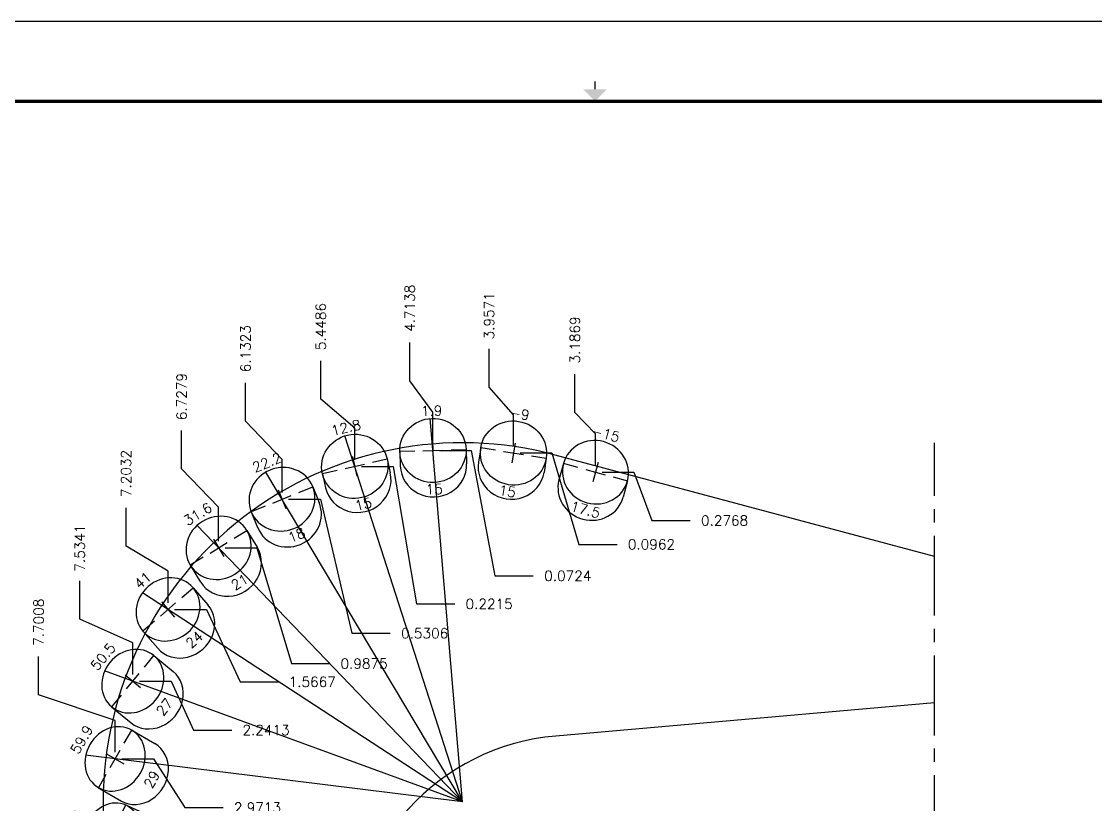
# Model space of a CAD drawing. Header units: inches. Extents: x -3 to 80.6, y -1.2 to 56.3.
# Drawn here: x 24.23 to 34.32, y 27.07 to 34.43 of the extents above; entities that cross this region are included whole.
import ezdxf
from ezdxf.enums import TextEntityAlignment as Align
from ezdxf.lldxf.tags import DXFTag

# ---------------------------------------------------------------- set-up
doc = ezdxf.new("R2010")
doc.units = ezdxf.units.IN
doc.header["$MEASUREMENT"] = 0
doc.header["$PDMODE"] = 35
doc.linetypes.add('CENTER2', pattern=[1.125, 0.75, -0.125, 0.125, -0.125])
doc.layers.get('Defpoints').update_dxf_attribs({"color": 10})
doc.layers.add('Blade_2', color=7, linetype='Continuous', true_color=0xcccc00)
for name, color, linetype in [('CLine', 5, 'CENTER2'), ('Dims', 4, 'Continuous'), ('Title Block', 7, 'Continuous')]:
    doc.layers.add(name, color=color, linetype=linetype)
doc.styles.add('RomanD', font='romand.shx')
doc.styles.add('RomanS', font='romans')
tags = doc.linetypes.add('HIDDEN2', pattern=[0.1875, 0.125, -0.0625]).pattern_tags.tags
tags[6:7] = [DXFTag(74, 4), DXFTag(75, 0), DXFTag(340, '0'), DXFTag(46, 0.0), DXFTag(50, 0.0), DXFTag(44, 0.0), DXFTag(45, 0.0)]
tags[4:5] = [DXFTag(74, 4), DXFTag(75, 0), DXFTag(340, '0'), DXFTag(46, 0.0), DXFTag(50, 0.0), DXFTag(44, 0.0), DXFTag(45, 0.0)]
doc.dimstyles.get("Standard").update_dxf_attribs({"dimtxt": 0.094, "dimasz": 0.18, "dimexe": 0.094, "dimexo": 0.0625, "dimgap": 0.09, "dimtad": 0, "dimtih": 1, "dimtoh": 1, "dimdec": 4, "dimzin": 0, "dimdsep": 46, "dimtxsty": 'RomanS', "dimcen": 0.09, "dimadec": 3, "dimazin": 0, "dimtfac": 1, "dimtdec": 4, "dimtofl": 0, "dimtmove": 0, "dimatfit": 3, "dimfxl": 1, "dimtolj": 1, "dimtzin": 0, "dimarcsym": 0})

# ---------------------------------------------------------------- blocks, each defined once
blk = doc.blocks.new('COT_Dblock')
at = {"layer": 'Title Block', "color": 8}
blk.add_lwpolyline([(0, 0), (34, 0), (34, 22), (0, 22)], close=True, dxfattribs=at)
at = {"layer": 'Title Block', "const_width": 0.015}
blk.add_lwpolyline([(17, 21.438), (17, 21.363)], dxfattribs=at)
at = {"layer": 'Title Block', "const_width": 0.03}
blk.add_lwpolyline([(33.13, 21.25), (0.87, 21.25), (0.87, 0.75), (33.13, 0.75)], close=True, dxfattribs=at)
at = {"layer": 'Title Block'}
blk.add_solid([(16.887, 21.363), (17.113, 21.363), (17, 21.25)], dxfattribs=at)
at = {"layer": 'Title Block', "color": 1, "style": 'RomanS', "flags": 8}
for tag, p in [('FNAME', (0.62, 3.75)), ('REVDATE', (0.62, 2.25)), ('USER', (0.62, 0.75))]:
    blk.add_attdef(tag, text='', height=0.047, rotation=90, dxfattribs=at).set_placement(p, align=Align.BOTTOM_LEFT)
at = {"layer": 'Title Block', "color": 3, "style": 'RomanS', "flags": 8}
blk.add_attdef('DRAWN', text='', height=0.11, dxfattribs=at).set_placement((28.7, 1.984), align=Align.MIDDLE_CENTER)
for tag, p in [('DDATE', (28.356, 1.672)), ('CHECK', (28.356, 1.406)), ('MATRL', (28.356, 1.149)), ('PDATE', (28.356, 0.883)), ('SCALE', (29.896, 0.855)), ('SHEET', (32.005, 0.855))]:
    blk.add_attdef(tag, text='', height=0.094, dxfattribs=at).set_placement(p, align=Align.MIDDLE_LEFT)
at = {"layer": 'Title Block', "color": 3, "style": 'RomanD', "width": 0.9, "flags": 8}
for tag, height, p in [('TITL1', 0.125, (31.337, 1.684)), ('TITL2', 0.094, (31.337, 1.514)), ('TITL3', 0.094, (31.337, 1.374))]:
    blk.add_attdef(tag, text='', height=height, dxfattribs=at).set_placement(p, align=Align.MIDDLE_CENTER)
at = {"layer": 'Title Block', "color": 3, "style": 'RomanS', "flags": 8}
for tag, p in [('FSCM#', (30.337, 1.121)), ('DWG#', (31.81, 1.121)), ('REV#', (32.97, 1.121))]:
    blk.add_attdef(tag, text='', height=0.094, dxfattribs=at).set_placement(p, align=Align.TOP_CENTER)
blk = doc.blocks.new('CMark')
at = {"layer": 'CLine'}
for p, q in [((-0.094, 0), (0.094, 0)), ((0, 0.094), (0, -0.094))]:
    blk.add_line(p, q, dxfattribs=at)
blk = doc.blocks.new('1613@17.5')
for p, q in [((-0.17, 0), (-0.312, 0)), ((0.171, 0), (0.312, 0))]:
    blk.add_line(p, q)
at = {"color": 8, "linetype": 'HIDDEN2', "ltscale": 0.5}
blk.add_line((-0.312, 0), (-0.312, -0.159), dxfattribs=at)
at = {"color": 8, "linetype": 'HIDDEN2', "ltscale": 0.5, "flags": 128}
blk.add_lwpolyline([(0.312, 0), (0.312, -0.159)], dxfattribs=at)
at = {"extrusion": (0, 0, -1)}
blk.add_ellipse((0, 0), major_axis=(-0.312, 0), ratio=0.953717, start_param=-3.141592653589793, end_param=3.141592653589793, dxfattribs=at)
at = {"color": 8, "linetype": 'HIDDEN2', "ltscale": 0.5}
blk.add_ellipse((0, -0.159), major_axis=(0.312, 0), ratio=0.953717, start_param=3.141593, end_param=6.283185, dxfattribs=at)
blk.add_blockref('CMark', (0, 0))
at = {"style": 'RomanS'}
blk.add_text('17.5', height=0.094, dxfattribs=at).set_placement((0, -0.364), align=Align.MIDDLE_CENTER)
blk.add_attdef('ANG', text='', height=0.094, dxfattribs=at).set_placement((0, 0.298), align=Align.BOTTOM_CENTER)
blk = doc.blocks.new('1613@15')
for p, q in [((-0.17, 0), (-0.312, 0)), ((0.171, 0), (0.312, 0))]:
    blk.add_line(p, q)
at = {"color": 8, "linetype": 'HIDDEN2', "ltscale": 0.5}
blk.add_line((-0.312, 0), (-0.312, -0.135), dxfattribs=at)
at = {"color": 8, "linetype": 'HIDDEN2', "ltscale": 0.5, "flags": 128}
blk.add_lwpolyline([(0.312, 0), (0.312, -0.135)], dxfattribs=at)
blk.add_ellipse((0, 0), major_axis=(-0.312, 0), ratio=0.965926, start_param=-3.141592653589793, end_param=3.141592653589793)
at = {"color": 8, "linetype": 'HIDDEN2', "ltscale": 0.5}
blk.add_ellipse((0, -0.135), major_axis=(-0.312, 0), ratio=0.965926, start_param=0, end_param=3.141593, dxfattribs=at)
blk.add_blockref('CMark', (0, 0))
at = {"style": 'RomanS'}
blk.add_text('15', height=0.094, dxfattribs=at).set_placement((0, -0.364), align=Align.MIDDLE_CENTER)
blk.add_attdef('ANG', text='', height=0.094, dxfattribs=at).set_placement((0, 0.298), align=Align.BOTTOM_CENTER)
blk = doc.blocks.new('1613@18')
for p, q in [((-0.17, 0), (-0.312, 0)), ((0.171, 0), (0.312, 0))]:
    blk.add_line(p, q)
at = {"color": 8, "linetype": 'HIDDEN2', "ltscale": 0.5}
blk.add_line((-0.312, 0), (-0.312, -0.159), dxfattribs=at)
at = {"color": 8, "linetype": 'HIDDEN2', "ltscale": 0.5, "flags": 128}
blk.add_lwpolyline([(0.312, 0), (0.312, -0.159)], dxfattribs=at)
at = {"extrusion": (0, 0, -1)}
blk.add_ellipse((0, 0), major_axis=(-0.312, 0), ratio=0.95104, start_param=-3.141592653589793, end_param=3.141592653589793, dxfattribs=at)
at = {"color": 8, "linetype": 'HIDDEN2', "ltscale": 0.5}
blk.add_ellipse((0, -0.161), major_axis=(0.312, 0), ratio=0.953717, start_param=3.141593, end_param=6.283185, dxfattribs=at)
blk.add_blockref('CMark', (0, 0))
at = {"style": 'RomanS'}
blk.add_text('18', height=0.094, dxfattribs=at).set_placement((0, -0.364), align=Align.MIDDLE_CENTER)
blk.add_attdef('ANG', text='', height=0.094, dxfattribs=at).set_placement((0, 0.298), align=Align.BOTTOM_CENTER)
blk = doc.blocks.new('1613@21')
for p, q in [((-0.17, 0), (-0.313, 0)), ((0.171, 0), (0.312, 0))]:
    blk.add_line(p, q)
at = {"color": 8, "linetype": 'HIDDEN2', "ltscale": 0.5}
blk.add_line((-0.313, 0), (-0.313, -0.186), dxfattribs=at)
at = {"color": 8, "linetype": 'HIDDEN2', "ltscale": 0.5, "flags": 128}
blk.add_lwpolyline([(0.312, 0), (0.312, -0.186)], dxfattribs=at)
blk.add_ellipse((0, 0), major_axis=(-0.312, 0), ratio=0.933568, start_param=3.141593, end_param=9.424778)
at = {"color": 8, "linetype": 'HIDDEN2', "ltscale": 0.5}
blk.add_ellipse((0, -0.186), major_axis=(-0.312, 0), ratio=0.933568, start_param=0, end_param=3.141593, dxfattribs=at)
blk.add_blockref('CMark', (0, 0))
at = {"style": 'RomanS'}
blk.add_text('21', height=0.094, dxfattribs=at).set_placement((0, -0.377), align=Align.MIDDLE_CENTER)
blk.add_attdef('ANG', text='', height=0.094, dxfattribs=at).set_placement((0, 0.298), align=Align.BOTTOM_CENTER)
blk = doc.blocks.new('1613@24')
for p, q in [((-0.17, 0), (-0.313, 0)), ((0.171, 0), (0.312, 0))]:
    blk.add_line(p, q)
at = {"color": 8, "linetype": 'HIDDEN2', "ltscale": 0.5}
blk.add_line((-0.313, 0), (-0.313, -0.212), dxfattribs=at)
at = {"color": 8, "linetype": 'HIDDEN2', "ltscale": 0.5, "flags": 128}
blk.add_lwpolyline([(0.312, 0), (0.312, -0.212)], dxfattribs=at)
blk.add_ellipse((0, 0), major_axis=(-0.312, 0), ratio=0.913536, start_param=3.141593, end_param=9.424778)
at = {"color": 8, "linetype": 'HIDDEN2', "ltscale": 0.5}
blk.add_ellipse((0, -0.212), major_axis=(-0.312, 0), ratio=0.910656, start_param=0, end_param=3.141593, dxfattribs=at)
blk.add_blockref('CMark', (0, 0))
at = {"style": 'RomanS'}
blk.add_text('24', height=0.094, dxfattribs=at).set_placement((0, -0.376), align=Align.MIDDLE_CENTER)
blk.add_attdef('ANG', text='', height=0.094, dxfattribs=at).set_placement((0, 0.287), align=Align.BOTTOM_CENTER)
blk = doc.blocks.new('1613@27')
for p, q in [((-0.17, 0), (-0.313, 0)), ((0.171, 0), (0.312, 0))]:
    blk.add_line(p, q)
at = {"color": 8, "linetype": 'HIDDEN2', "ltscale": 0.5}
blk.add_line((-0.313, 0), (-0.313, -0.236), dxfattribs=at)
at = {"color": 8, "linetype": 'HIDDEN2', "ltscale": 0.5, "flags": 128}
blk.add_lwpolyline([(0.312, 0), (0.312, -0.236)], dxfattribs=at)
blk.add_ellipse((0, 0), major_axis=(-0.312, 0), ratio=0.891008, start_param=3.141593, end_param=9.424778)
at = {"color": 8, "linetype": 'HIDDEN2', "ltscale": 0.5}
blk.add_ellipse((0, -0.236), major_axis=(-0.312, 0), ratio=0.891008, start_param=0, end_param=3.141593, dxfattribs=at)
blk.add_blockref('CMark', (0, 0))
at = {"style": 'RomanS'}
blk.add_text('27', height=0.094, dxfattribs=at).set_placement((0.003, -0.384), align=Align.MIDDLE_CENTER)
blk.add_attdef('ANG', text='', height=0.094, dxfattribs=at).set_placement((0, 0.287), align=Align.BOTTOM_CENTER)
blk = doc.blocks.new('1613@29')
for p, q in [((-0.17, 0), (-0.313, 0)), ((0.171, 0), (0.312, 0))]:
    blk.add_line(p, q)
at = {"color": 8, "linetype": 'HIDDEN2', "ltscale": 0.5}
blk.add_line((-0.313, 0), (-0.313, -0.252), dxfattribs=at)
at = {"color": 8, "linetype": 'HIDDEN2', "ltscale": 0.5, "flags": 128}
blk.add_lwpolyline([(0.312, 0), (0.312, -0.252)], dxfattribs=at)
blk.add_ellipse((0, 0), major_axis=(-0.312, 0), ratio=0.874624, start_param=3.141593, end_param=9.424778)
at = {"color": 8, "linetype": 'HIDDEN2', "ltscale": 0.5}
blk.add_ellipse((0, -0.252), major_axis=(-0.312, 0), ratio=0.874624, start_param=0, end_param=3.141593, dxfattribs=at)
blk.add_blockref('CMark', (0, 0))
at = {"style": 'RomanS'}
blk.add_text('29', height=0.094, dxfattribs=at).set_placement((0.006, -0.395), align=Align.MIDDLE_CENTER)
blk.add_attdef('ANG', text='', height=0.094, dxfattribs=at).set_placement((0, 0.287), align=Align.BOTTOM_CENTER)
blk = doc.blocks.new('*D75')
at = {"layer": 'Defpoints', "color": 0, "transparency": 16777216}
for p in [(29.432, 31.111), (32.812, 30.466), (29.625, 30.189)]:
    blk.add_point(p, dxfattribs=at)
at = {"layer": 'Dims', "color": 0, "lineweight": -2, "transparency": 16777216}
for p, q in [((29.432, 30.751), (29.432, 31.111)), ((29.625, 30.549), (29.432, 30.751)), ((29.625, 30.252), (29.625, 30.549))]:
    blk.add_line(p, q, dxfattribs=at)
at = {"layer": 'Dims', "color": 0, "transparency": 16777216, "insert": (29.432, 31.432), "char_height": 0.094, "attachment_point": 5, "rotation": 90, "style": 'RomanS'}
blk.add_mtext('\\A1;3.1869', dxfattribs=at)
blk = doc.blocks.new('*D76')
at = {"layer": 'Defpoints', "color": 0, "transparency": 16777216}
for p in [(28.625, 31.35), (32.812, 30.466), (28.855, 30.37)]:
    blk.add_point(p, dxfattribs=at)
at = {"layer": 'Dims', "color": 0, "lineweight": -2, "transparency": 16777216}
for p, q in [((28.625, 30.99), (28.625, 31.35)), ((28.855, 30.73), (28.625, 30.99)), ((28.855, 30.432), (28.855, 30.73))]:
    blk.add_line(p, q, dxfattribs=at)
at = {"layer": 'Dims', "color": 0, "transparency": 16777216, "insert": (28.625, 31.659), "char_height": 0.094, "attachment_point": 5, "rotation": 90, "style": 'RomanS'}
blk.add_mtext('\\A1;3.9571', dxfattribs=at)
blk = doc.blocks.new('*D77')
at = {"layer": 'Defpoints', "color": 0, "transparency": 16777216}
for p in [(27.88, 31.407), (28.098, 30.393), (32.812, 30.466)]:
    blk.add_point(p, dxfattribs=at)
at = {"layer": 'Dims', "color": 0, "lineweight": -2, "transparency": 16777216}
for p, q in [((27.88, 31.047), (27.88, 31.407)), ((28.098, 30.753), (27.88, 31.047)), ((28.098, 30.456), (28.098, 30.753))]:
    blk.add_line(p, q, dxfattribs=at)
at = {"layer": 'Dims', "color": 0, "transparency": 16777216, "insert": (27.88, 31.73), "char_height": 0.094, "attachment_point": 5, "rotation": 90, "style": 'RomanS'}
blk.add_mtext('\\A1;4.7138', dxfattribs=at)
blk = doc.blocks.new('*D78')
at = {"layer": 'Defpoints', "color": 0, "transparency": 16777216}
for p in [(27.044, 31.235), (32.812, 30.466), (27.363, 30.244)]:
    blk.add_point(p, dxfattribs=at)
at = {"layer": 'Dims', "color": 0, "lineweight": -2, "transparency": 16777216}
for p, q in [((27.044, 30.875), (27.044, 31.235)), ((27.363, 30.604), (27.044, 30.875)), ((27.363, 30.307), (27.363, 30.604))]:
    blk.add_line(p, q, dxfattribs=at)
at = {"layer": 'Dims', "color": 0, "transparency": 16777216, "insert": (27.044, 31.558), "char_height": 0.094, "attachment_point": 5, "rotation": 90, "style": 'RomanS'}
blk.add_mtext('\\A1;5.4486', dxfattribs=at)
blk = doc.blocks.new('*D79')
at = {"layer": 'Defpoints', "color": 0, "transparency": 16777216}
for p in [(26.338, 31.03), (32.812, 30.466), (26.68, 29.935)]:
    blk.add_point(p, dxfattribs=at)
at = {"layer": 'Dims', "color": 0, "lineweight": -2, "transparency": 16777216}
for p, q in [((26.338, 30.67), (26.338, 31.03)), ((26.68, 30.31), (26.338, 30.67)), ((26.68, 29.998), (26.68, 30.31))]:
    blk.add_line(p, q, dxfattribs=at)
at = {"layer": 'Dims', "color": 0, "transparency": 16777216, "insert": (26.338, 31.35), "char_height": 0.094, "attachment_point": 5, "rotation": 90, "style": 'RomanS'}
blk.add_mtext('\\A1;6.1323', dxfattribs=at)
blk = doc.blocks.new('*D80')
at = {"layer": 'Defpoints', "color": 0, "transparency": 16777216}
for p in [(25.736, 30.581), (32.812, 30.466), (26.084, 29.478)]:
    blk.add_point(p, dxfattribs=at)
at = {"layer": 'Dims', "color": 0, "lineweight": -2, "transparency": 16777216}
for p, q in [((25.736, 30.221), (25.736, 30.581)), ((26.084, 29.861), (25.736, 30.221)), ((26.084, 29.541), (26.084, 29.861))]:
    blk.add_line(p, q, dxfattribs=at)
at = {"layer": 'Dims', "color": 0, "transparency": 16777216, "insert": (25.736, 30.9), "char_height": 0.094, "attachment_point": 5, "rotation": 90, "style": 'RomanS'}
blk.add_mtext('\\A1;6.7279', dxfattribs=at)
blk = doc.blocks.new('*D81')
at = {"layer": 'Defpoints', "color": 0, "transparency": 16777216}
for p in [(32.812, 30.466), (25.214, 29.854), (25.609, 28.899)]:
    blk.add_point(p, dxfattribs=at)
at = {"layer": 'Dims', "color": 0, "lineweight": -2, "transparency": 16777216}
for p, q in [((25.214, 29.494), (25.214, 29.854)), ((25.609, 29.259), (25.214, 29.494)), ((25.609, 28.962), (25.609, 29.259))]:
    blk.add_line(p, q, dxfattribs=at)
at = {"layer": 'Dims', "color": 0, "transparency": 16777216, "insert": (25.214, 30.177), "char_height": 0.094, "attachment_point": 5, "rotation": 90, "style": 'RomanS'}
blk.add_mtext('\\A1;7.2032', dxfattribs=at)
blk = doc.blocks.new('*D82')
at = {"layer": 'Defpoints', "color": 0, "transparency": 16777216}
for p in [(32.812, 30.466), (24.779, 29.167), (25.278, 28.225)]:
    blk.add_point(p, dxfattribs=at)
at = {"layer": 'Dims', "color": 0, "lineweight": -2, "transparency": 16777216}
for p, q in [((24.779, 28.807), (24.779, 29.167)), ((25.278, 28.585), (24.779, 28.807)), ((25.278, 28.287), (25.278, 28.585))]:
    blk.add_line(p, q, dxfattribs=at)
at = {"layer": 'Dims', "color": 0, "transparency": 16777216, "insert": (24.779, 29.476), "char_height": 0.094, "attachment_point": 5, "rotation": 90, "style": 'RomanS'}
blk.add_mtext('\\A1;7.5341', dxfattribs=at)
blk = doc.blocks.new('*D83')
at = {"layer": 'Defpoints', "color": 0, "transparency": 16777216}
for p in [(32.812, 30.466), (24.393, 28.456), (25.111, 27.495)]:
    blk.add_point(p, dxfattribs=at)
at = {"layer": 'Dims', "color": 0, "lineweight": -2, "transparency": 16777216}
for p, q in [((24.393, 28.096), (24.393, 28.456)), ((25.111, 27.855), (24.393, 28.096)), ((25.111, 27.557), (25.111, 27.855))]:
    blk.add_line(p, q, dxfattribs=at)
at = {"layer": 'Dims', "color": 0, "transparency": 16777216, "insert": (24.393, 28.779), "char_height": 0.094, "attachment_point": 5, "rotation": 90, "style": 'RomanS'}
blk.add_mtext('\\A1;7.7008', dxfattribs=at)
blk = doc.blocks.new('*D84')
at = {"layer": 'Defpoints', "color": 0, "transparency": 16777216}
for p in [(32.812, 30.466), (29.625, 30.189), (30.515, 29.735)]:
    blk.add_point(p, dxfattribs=at)
at = {"layer": 'Dims', "color": 0, "lineweight": -2, "transparency": 16777216}
for p, q in [((29.688, 30.189), (29.985, 30.189)), ((29.985, 30.189), (30.155, 29.735)), ((30.155, 29.735), (30.515, 29.735))]:
    blk.add_line(p, q, dxfattribs=at)
at = {"layer": 'Dims', "color": 0, "transparency": 16777216, "insert": (30.838, 29.735), "char_height": 0.094, "attachment_point": 5, "style": 'RomanS'}
blk.add_mtext('\\A1;0.2768', dxfattribs=at)
blk = doc.blocks.new('*D85')
at = {"layer": 'Defpoints', "color": 0, "transparency": 16777216}
for p in [(32.812, 30.466), (28.855, 30.37), (29.828, 29.511)]:
    blk.add_point(p, dxfattribs=at)
at = {"layer": 'Dims', "color": 0, "lineweight": -2, "transparency": 16777216}
for p, q in [((28.917, 30.37), (29.215, 30.37)), ((29.215, 30.37), (29.468, 29.511)), ((29.468, 29.511), (29.828, 29.511))]:
    blk.add_line(p, q, dxfattribs=at)
at = {"layer": 'Dims', "color": 0, "transparency": 16777216, "insert": (30.151, 29.511), "char_height": 0.094, "attachment_point": 5, "style": 'RomanS'}
blk.add_mtext('\\A1;0.0962', dxfattribs=at)
blk = doc.blocks.new('*D86')
at = {"layer": 'Defpoints', "color": 0, "transparency": 16777216}
for p in [(28.098, 30.393), (32.812, 30.466), (29.04, 29.215)]:
    blk.add_point(p, dxfattribs=at)
at = {"layer": 'Dims', "color": 0, "lineweight": -2, "transparency": 16777216}
for p, q in [((28.161, 30.393), (28.458, 30.393)), ((28.458, 30.393), (28.68, 29.215)), ((28.68, 29.215), (29.04, 29.215))]:
    blk.add_line(p, q, dxfattribs=at)
at = {"layer": 'Dims', "color": 0, "transparency": 16777216, "insert": (29.365, 29.215), "char_height": 0.094, "attachment_point": 5, "style": 'RomanS'}
blk.add_mtext('\\A1;0.0724', dxfattribs=at)
blk = doc.blocks.new('*D87')
at = {"layer": 'Defpoints', "color": 0, "transparency": 16777216}
for p in [(32.812, 30.466), (27.363, 30.244), (28.304, 28.951)]:
    blk.add_point(p, dxfattribs=at)
at = {"layer": 'Dims', "color": 0, "lineweight": -2, "transparency": 16777216}
for p, q in [((27.426, 30.244), (27.723, 30.244)), ((27.723, 30.244), (27.944, 28.951)), ((27.944, 28.951), (28.304, 28.951))]:
    blk.add_line(p, q, dxfattribs=at)
at = {"layer": 'Dims', "color": 0, "transparency": 16777216, "insert": (28.626, 28.951), "char_height": 0.094, "attachment_point": 5, "style": 'RomanS'}
blk.add_mtext('\\A1;0.2215', dxfattribs=at)
blk = doc.blocks.new('*D88')
at = {"layer": 'Defpoints', "color": 0, "transparency": 16777216}
for p in [(32.812, 30.466), (26.68, 29.935), (27.697, 28.675)]:
    blk.add_point(p, dxfattribs=at)
at = {"layer": 'Dims', "color": 0, "lineweight": -2, "transparency": 16777216}
for p, q in [((26.742, 29.935), (27.04, 29.935)), ((27.04, 29.935), (27.337, 28.675)), ((27.337, 28.675), (27.697, 28.675))]:
    blk.add_line(p, q, dxfattribs=at)
at = {"layer": 'Dims', "color": 0, "transparency": 16777216, "insert": (28.02, 28.675), "char_height": 0.094, "attachment_point": 5, "style": 'RomanS'}
blk.add_mtext('\\A1;0.5306', dxfattribs=at)
blk = doc.blocks.new('*D89')
at = {"layer": 'Defpoints', "color": 0, "transparency": 16777216}
for p in [(32.812, 30.466), (26.084, 29.478), (27.128, 28.39)]:
    blk.add_point(p, dxfattribs=at)
at = {"layer": 'Dims', "color": 0, "lineweight": -2, "transparency": 16777216}
for p, q in [((26.147, 29.478), (26.444, 29.478)), ((26.444, 29.478), (26.768, 28.39)), ((26.768, 28.39), (27.128, 28.39))]:
    blk.add_line(p, q, dxfattribs=at)
at = {"layer": 'Dims', "color": 0, "transparency": 16777216, "insert": (27.451, 28.39), "char_height": 0.094, "attachment_point": 5, "style": 'RomanS'}
blk.add_mtext('\\A1;0.9875', dxfattribs=at)
blk = doc.blocks.new('*D90')
at = {"layer": 'Defpoints', "color": 0, "transparency": 16777216}
for p in [(32.812, 30.466), (25.609, 28.899), (26.648, 28.219)]:
    blk.add_point(p, dxfattribs=at)
at = {"layer": 'Dims', "color": 0, "lineweight": -2, "transparency": 16777216}
for p, q in [((25.671, 28.899), (25.969, 28.899)), ((25.969, 28.899), (26.288, 28.219)), ((26.288, 28.219), (26.648, 28.219))]:
    blk.add_line(p, q, dxfattribs=at)
at = {"layer": 'Dims', "color": 0, "transparency": 16777216, "insert": (26.964, 28.219), "char_height": 0.094, "attachment_point": 5, "style": 'RomanS'}
blk.add_mtext('\\A1;1.5667', dxfattribs=at)
blk = doc.blocks.new('*D91')
at = {"layer": 'Defpoints', "color": 0, "transparency": 16777216}
for p in [(32.812, 30.466), (25.278, 28.225), (26.208, 27.766)]:
    blk.add_point(p, dxfattribs=at)
at = {"layer": 'Dims', "color": 0, "lineweight": -2, "transparency": 16777216}
for p, q in [((25.34, 28.225), (25.638, 28.225)), ((25.638, 28.225), (25.848, 27.766)), ((25.848, 27.766), (26.208, 27.766))]:
    blk.add_line(p, q, dxfattribs=at)
at = {"layer": 'Dims', "color": 0, "transparency": 16777216, "insert": (26.53, 27.766), "char_height": 0.094, "attachment_point": 5, "style": 'RomanS'}
blk.add_mtext('\\A1;2.2413', dxfattribs=at)
blk = doc.blocks.new('*D92')
at = {"layer": 'Defpoints', "color": 0, "transparency": 16777216}
for p in [(32.812, 30.466), (25.111, 27.495), (26.126, 27.037)]:
    blk.add_point(p, dxfattribs=at)
at = {"layer": 'Dims', "color": 0, "lineweight": -2, "transparency": 16777216}
for p, q in [((25.174, 27.495), (25.471, 27.495)), ((25.471, 27.495), (25.766, 27.037)), ((25.766, 27.037), (26.126, 27.037))]:
    blk.add_line(p, q, dxfattribs=at)
at = {"layer": 'Dims', "color": 0, "transparency": 16777216, "insert": (26.449, 27.037), "char_height": 0.094, "attachment_point": 5, "style": 'RomanS'}
blk.add_mtext('\\A1;2.9713', dxfattribs=at)
blk = doc.blocks.new('1613@35')
for p, q in [((-0.17, 0), (-0.312, 0)), ((0.171, 0), (0.312, 0))]:
    blk.add_line(p, q)
at = {"color": 8, "linetype": 'HIDDEN2', "ltscale": 0.5}
blk.add_line((-0.312, 0), (-0.312, -0.298), dxfattribs=at)
at = {"color": 8, "linetype": 'HIDDEN2', "ltscale": 0.5, "flags": 128}
blk.add_lwpolyline([(0.312, 0), (0.312, -0.298)], dxfattribs=at)
at = {"extrusion": (0, 0, -1)}
blk.add_ellipse((0, 0), major_axis=(-0.312, 0), ratio=0.8192, start_param=3.141593, end_param=9.424778, dxfattribs=at)
at = {"color": 8, "linetype": 'HIDDEN2', "ltscale": 0.5, "extrusion": (0, 0, -1)}
blk.add_ellipse((0, -0.298), major_axis=(-0.312, 0), ratio=0.8192, start_param=3.141593, end_param=6.283185, dxfattribs=at)
blk.add_blockref('CMark', (0, 0))
at = {"style": 'RomanS'}
blk.add_text('35', height=0.094, dxfattribs=at).set_placement((0, -0.356), align=Align.MIDDLE_CENTER)
blk.add_attdef('ANG', text='', height=0.094, dxfattribs=at).set_placement((0, 0.287), align=Align.BOTTOM_CENTER)
blk = doc.blocks.new('*D261')
at = {"layer": 'Blade_2', "color": 0, "lineweight": -2, "transparency": 16777216}
for p, q in [((25.141, 26.78), (25.439, 26.78)), ((25.439, 26.78), (25.666, 26.362)), ((25.666, 26.362), (26.026, 26.362))]:
    blk.add_line(p, q, dxfattribs=at)
at = {"layer": 'Defpoints', "color": 0, "transparency": 16777216}
for p in [(32.812, 30.466), (25.079, 26.78), (26.026, 26.362)]:
    blk.add_point(p, dxfattribs=at)
at = {"layer": 'Blade_2', "color": 0, "transparency": 16777216, "insert": (26.348, 26.362), "char_height": 0.094, "attachment_point": 5, "style": 'RomanS'}
blk.add_mtext('\\A1;3.6860', dxfattribs=at)
blk = doc.blocks.new('*D262')
at = {"layer": 'Blade_2', "color": 0, "lineweight": -2, "transparency": 16777216}
for p, q in [((25.084, 26.046), (25.381, 26.046)), ((25.381, 26.046), (25.74, 25.737)), ((25.74, 25.737), (26.1, 25.737))]:
    blk.add_line(p, q, dxfattribs=at)
at = {"layer": 'Defpoints', "color": 0, "transparency": 16777216}
for p in [(32.812, 30.466), (25.021, 26.046), (26.1, 25.737)]:
    blk.add_point(p, dxfattribs=at)
at = {"layer": 'Blade_2', "color": 0, "transparency": 16777216, "insert": (26.423, 25.737), "char_height": 0.094, "attachment_point": 5, "style": 'RomanS'}
blk.add_mtext('\\A1;4.4195', dxfattribs=at)

msp = doc.modelspace()

# ---------------------------------------------------------------- linework, layer by layer
at = {"color": 0}
msp.add_line((32.81192, 28.02088), (29.25172, 27.7094), dxfattribs=at)
msp.add_lwpolyline([(32.81192, 29.39588), (29.24794, 30.35084, 0.49314543), (24.99942, 27.09084), (24.99942, 25.58459), (24.99942, 25.58459, -0.41421356), (24.90567, 25.49084, 0.41421356), (24.81192, 25.39709), (24.81192, 22.48491)], format="xyb")
msp.add_arc((29.43692, 25.59249), 2.125, 95, 180, dxfattribs=at)
at = {"layer": 'Blade_2'}
for q in [(28.07292, 30.69424), (27.27119, 30.5319), (26.52738, 30.19081), (25.88149, 29.68946), (25.36834, 29.05629), (25.01208, 28.32183), (24.83273, 27.52895)]:
    msp.add_line((28.37442, 27.09084), q, dxfattribs=at)
at = {"layer": 'CLine'}
msp.add_line((32.81192, 18.71584), (32.81192, 30.46584), dxfattribs=at)

# ---------------------------------------------------------------- block references
at = {"layer": 'Blade_2'}
for name, p, rotation, values in [('1613@15', (28.09809, 30.39342), 1.899999999999999, {'ANG': '1.9'}), ('1613@15', (28.85482, 30.3696), 351, {'ANG': '-9'}), ('1613@15', (27.36337, 30.24438), 12.8, {'ANG': '12.8'}), ('1613@17.5', (29.62502, 30.18905), 345, {'ANG': '-15'}), ('1613@18', (26.67963, 29.9352), 22.2, {'ANG': '22.2'}), ('1613@21', (26.08404, 29.47832), 31.6, {'ANG': '31.6'}), ('1613@24', (25.60876, 28.8991), 41, {'ANG': '41'}), ('1613@27', (25.27784, 28.22453), 50.5, {'ANG': '50.5'}), ('1613@29', (25.11113, 27.49451), 59.9, {'ANG': '59.9'}), ('1613@35', (25.07887, 26.77986), 65, {'ANG': '65'})]:
    msp.add_blockref(name, p, dxfattribs=dict(at, rotation=rotation)).add_auto_attribs(values)
at = {"layer": 'Title Block'}
msp.add_blockref('COT_Dblock', (12.62056, 12.4259), dxfattribs=at)

# ---------------------------------------------------------------- dimensions: what is measured, and where the dimension line sits
at = {"layer": 'Blade_2'}
for feature_location, offset, picture, middle in [((25.02132, 26.04631), (1.07896, -0.30961), '*D262', (26.42305, 25.73671)), ((25.07887, 26.77986), (0.94685, -0.41834), '*D261', (26.34848, 26.36152))]:
    dim = msp.add_ordinate_dim(feature_location=feature_location, offset=offset, dtype=0, origin=(32.81192, 30.46584), dimstyle='Standard', dxfattribs=at)
    dim.commit()
    dim.dimension.update_dxf_attribs({"geometry": picture, "text_midpoint": middle})
at = {"layer": 'Dims'}
for feature_location, offset, dtype, origin, picture, middle in [((28.09809, 30.39342), (-0.21821, 1.01346), 1, (32.81192, 30.46584), '*D77', (27.87988, 31.72964)), ((28.85482, 30.3696), (-0.23003, 0.98001), 1, (32.81192, 30.46584), '*D76', (28.62479, 31.65895)), ((27.363371, 30.244385), (-0.319125, 0.990698), 1, (32.811923, 30.465845), '*D78', (27.044247, 31.557844)), ((29.62502, 30.18905), (-0.19325, 0.92195), 1, (32.81192, 30.46584), '*D75', (29.43177, 31.43153)), ((26.67963, 29.9352), (-0.34209, 1.09468), 1, (32.81192, 30.46584), '*D79', (26.33754, 31.3504)), ((26.08404, 29.47832), (-0.34815, 1.10297), 1, (32.81192, 30.46584), '*D80', (25.73588, 30.89958)), ((25.11113, 27.49451), (-0.71859, 0.96148), 1, (32.81192, 30.46584), '*D83', (24.39254, 28.77876)), ((25.27784, 28.22453), (-0.49853, 0.94253), 1, (32.81192, 30.46584), '*D82', (24.77931, 29.47639)), ((25.11113, 27.49451), (1.01482, -0.45715), 0, (32.81192, 30.46584), '*D92', (26.44871, 27.03736)), ((25.60876, 28.8991), (-0.39492, 0.95515), 1, (32.81192, 30.46584), '*D81', (25.21384, 30.17701)), ((25.27784, 28.22453), (0.92987, -0.4586), 0, (32.81192, 30.46584), '*D91', (26.53047, 27.76593)), ((25.60876, 28.8991), (1.03962, -0.67973), 0, (32.81192, 30.46584), '*D90', (26.96443, 28.21937)), ((26.08404, 29.47832), (1.04392, -1.08817), 0, (32.81192, 30.46584), '*D89', (27.45072, 28.39015)), ((26.67963, 29.9352), (1.01764, -1.26053), 0, (32.81192, 30.46584), '*D88', (28.02004, 28.67467)), ((27.36337, 30.24438), (0.94034, -1.29293), 0, (32.81192, 30.46584), '*D87', (28.62647, 28.95146)), ((28.09809, 30.39342), (0.94191, -1.17875), 0, (32.81192, 30.46584), '*D86', (29.365, 29.21467)), ((28.85482, 30.3696), (0.97306, -0.85906), 0, (32.81192, 30.46584), '*D85', (30.15065, 29.51054)), ((29.62502, 30.18905), (0.89047, -0.45422), 0, (32.81192, 30.46584), '*D84', (30.83825, 29.73484))]:
    dim = msp.add_ordinate_dim(feature_location=feature_location, offset=offset, dtype=dtype, origin=origin, dimstyle='Standard', dxfattribs=at)
    dim.commit()
    dim.dimension.update_dxf_attribs({"geometry": picture, "text_midpoint": middle})

doc.saveas('drawing.dxf')
